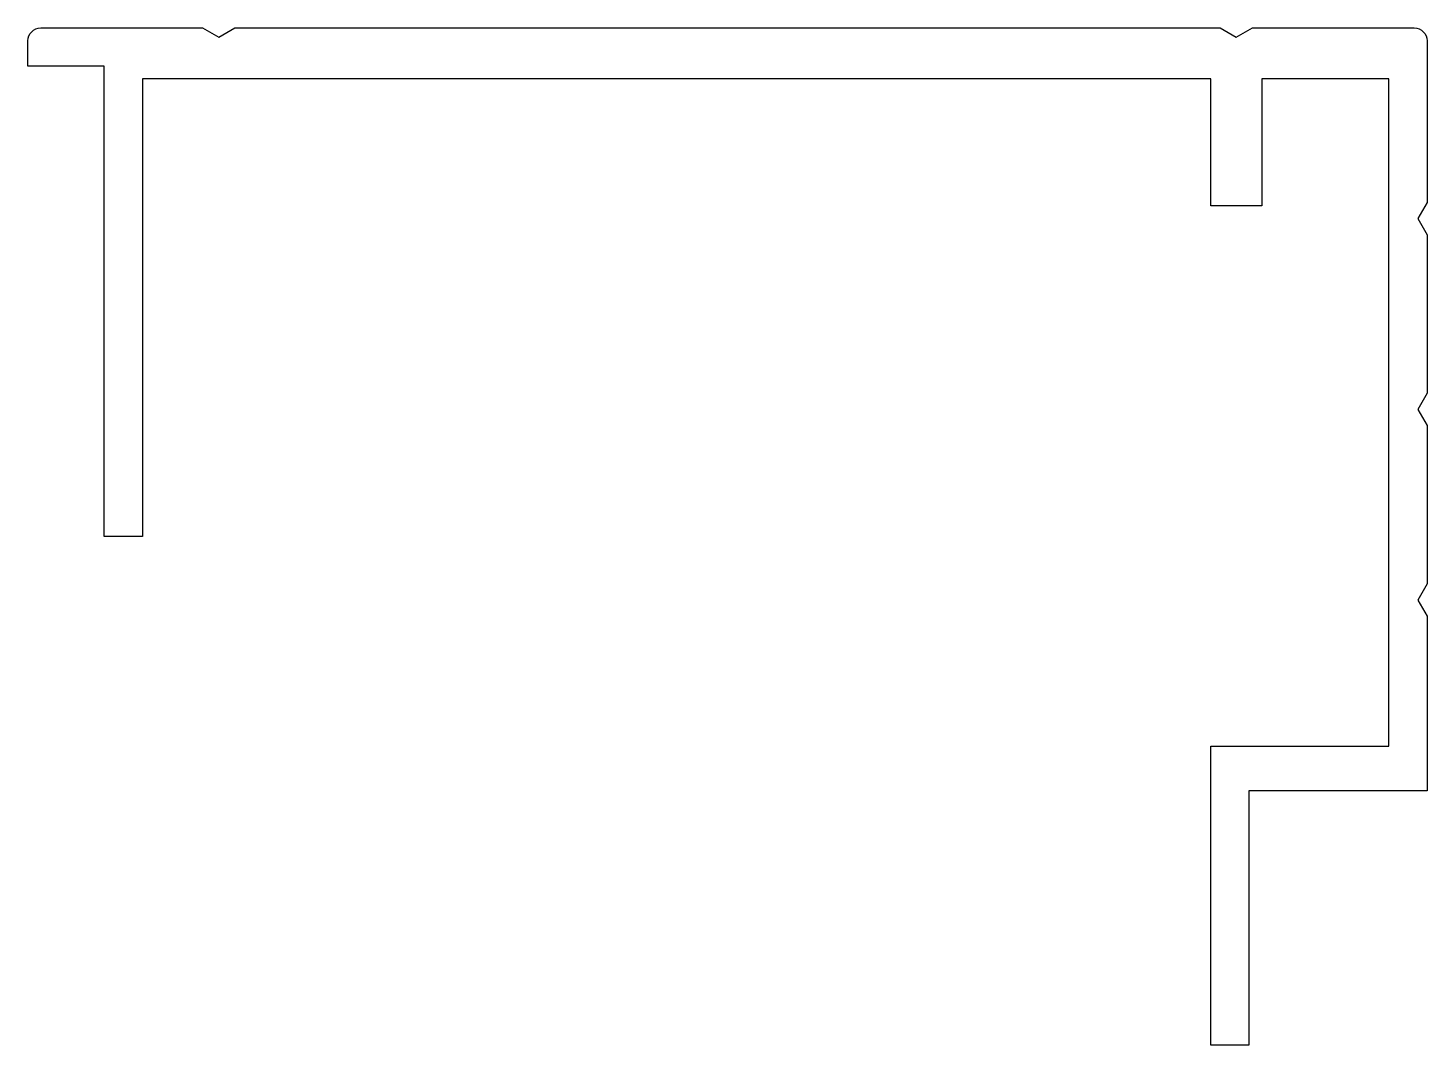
# Model space of a CAD drawing. Extents: x 167 to 277, y 192 to 272.
import ezdxf

# ---------------------------------------------------------------- set-up
doc = ezdxf.new("R2010")
doc.units = 0
doc.layers.add('ANA', color=220, linetype='CONTINUOUS')

msp = doc.modelspace()

# ---------------------------------------------------------------- linework, layer by layer
at = {"layer": 'ANA'}
msp.add_lwpolyline([(273.91, 268.36), (263.91, 268.36), (263.91, 258.36), (259.91, 258.36), (259.91, 268.36), (175.91, 268.36), (175.91, 232.36), (172.91, 232.36), (172.91, 269.36), (166.91, 269.36), (166.91, 271.36, -0.414214), (167.91, 272.36), (180.64, 272.36), (181.91, 271.63), (183.18, 272.36), (260.64, 272.36), (261.91, 271.63), (263.18, 272.36), (275.91, 272.36, -0.414214), (276.91, 271.36), (276.91, 258.63), (276.18, 257.36), (276.91, 256.09), (276.91, 243.63), (276.18, 242.36), (276.91, 241.09), (276.91, 228.63), (276.18, 227.36), (276.91, 226.09), (276.91, 212.36), (262.91, 212.36), (262.91, 192.36), (259.91, 192.36), (259.91, 215.86), (273.91, 215.86)], format="xyb", close=True, dxfattribs=at)

doc.saveas('drawing.dxf')
